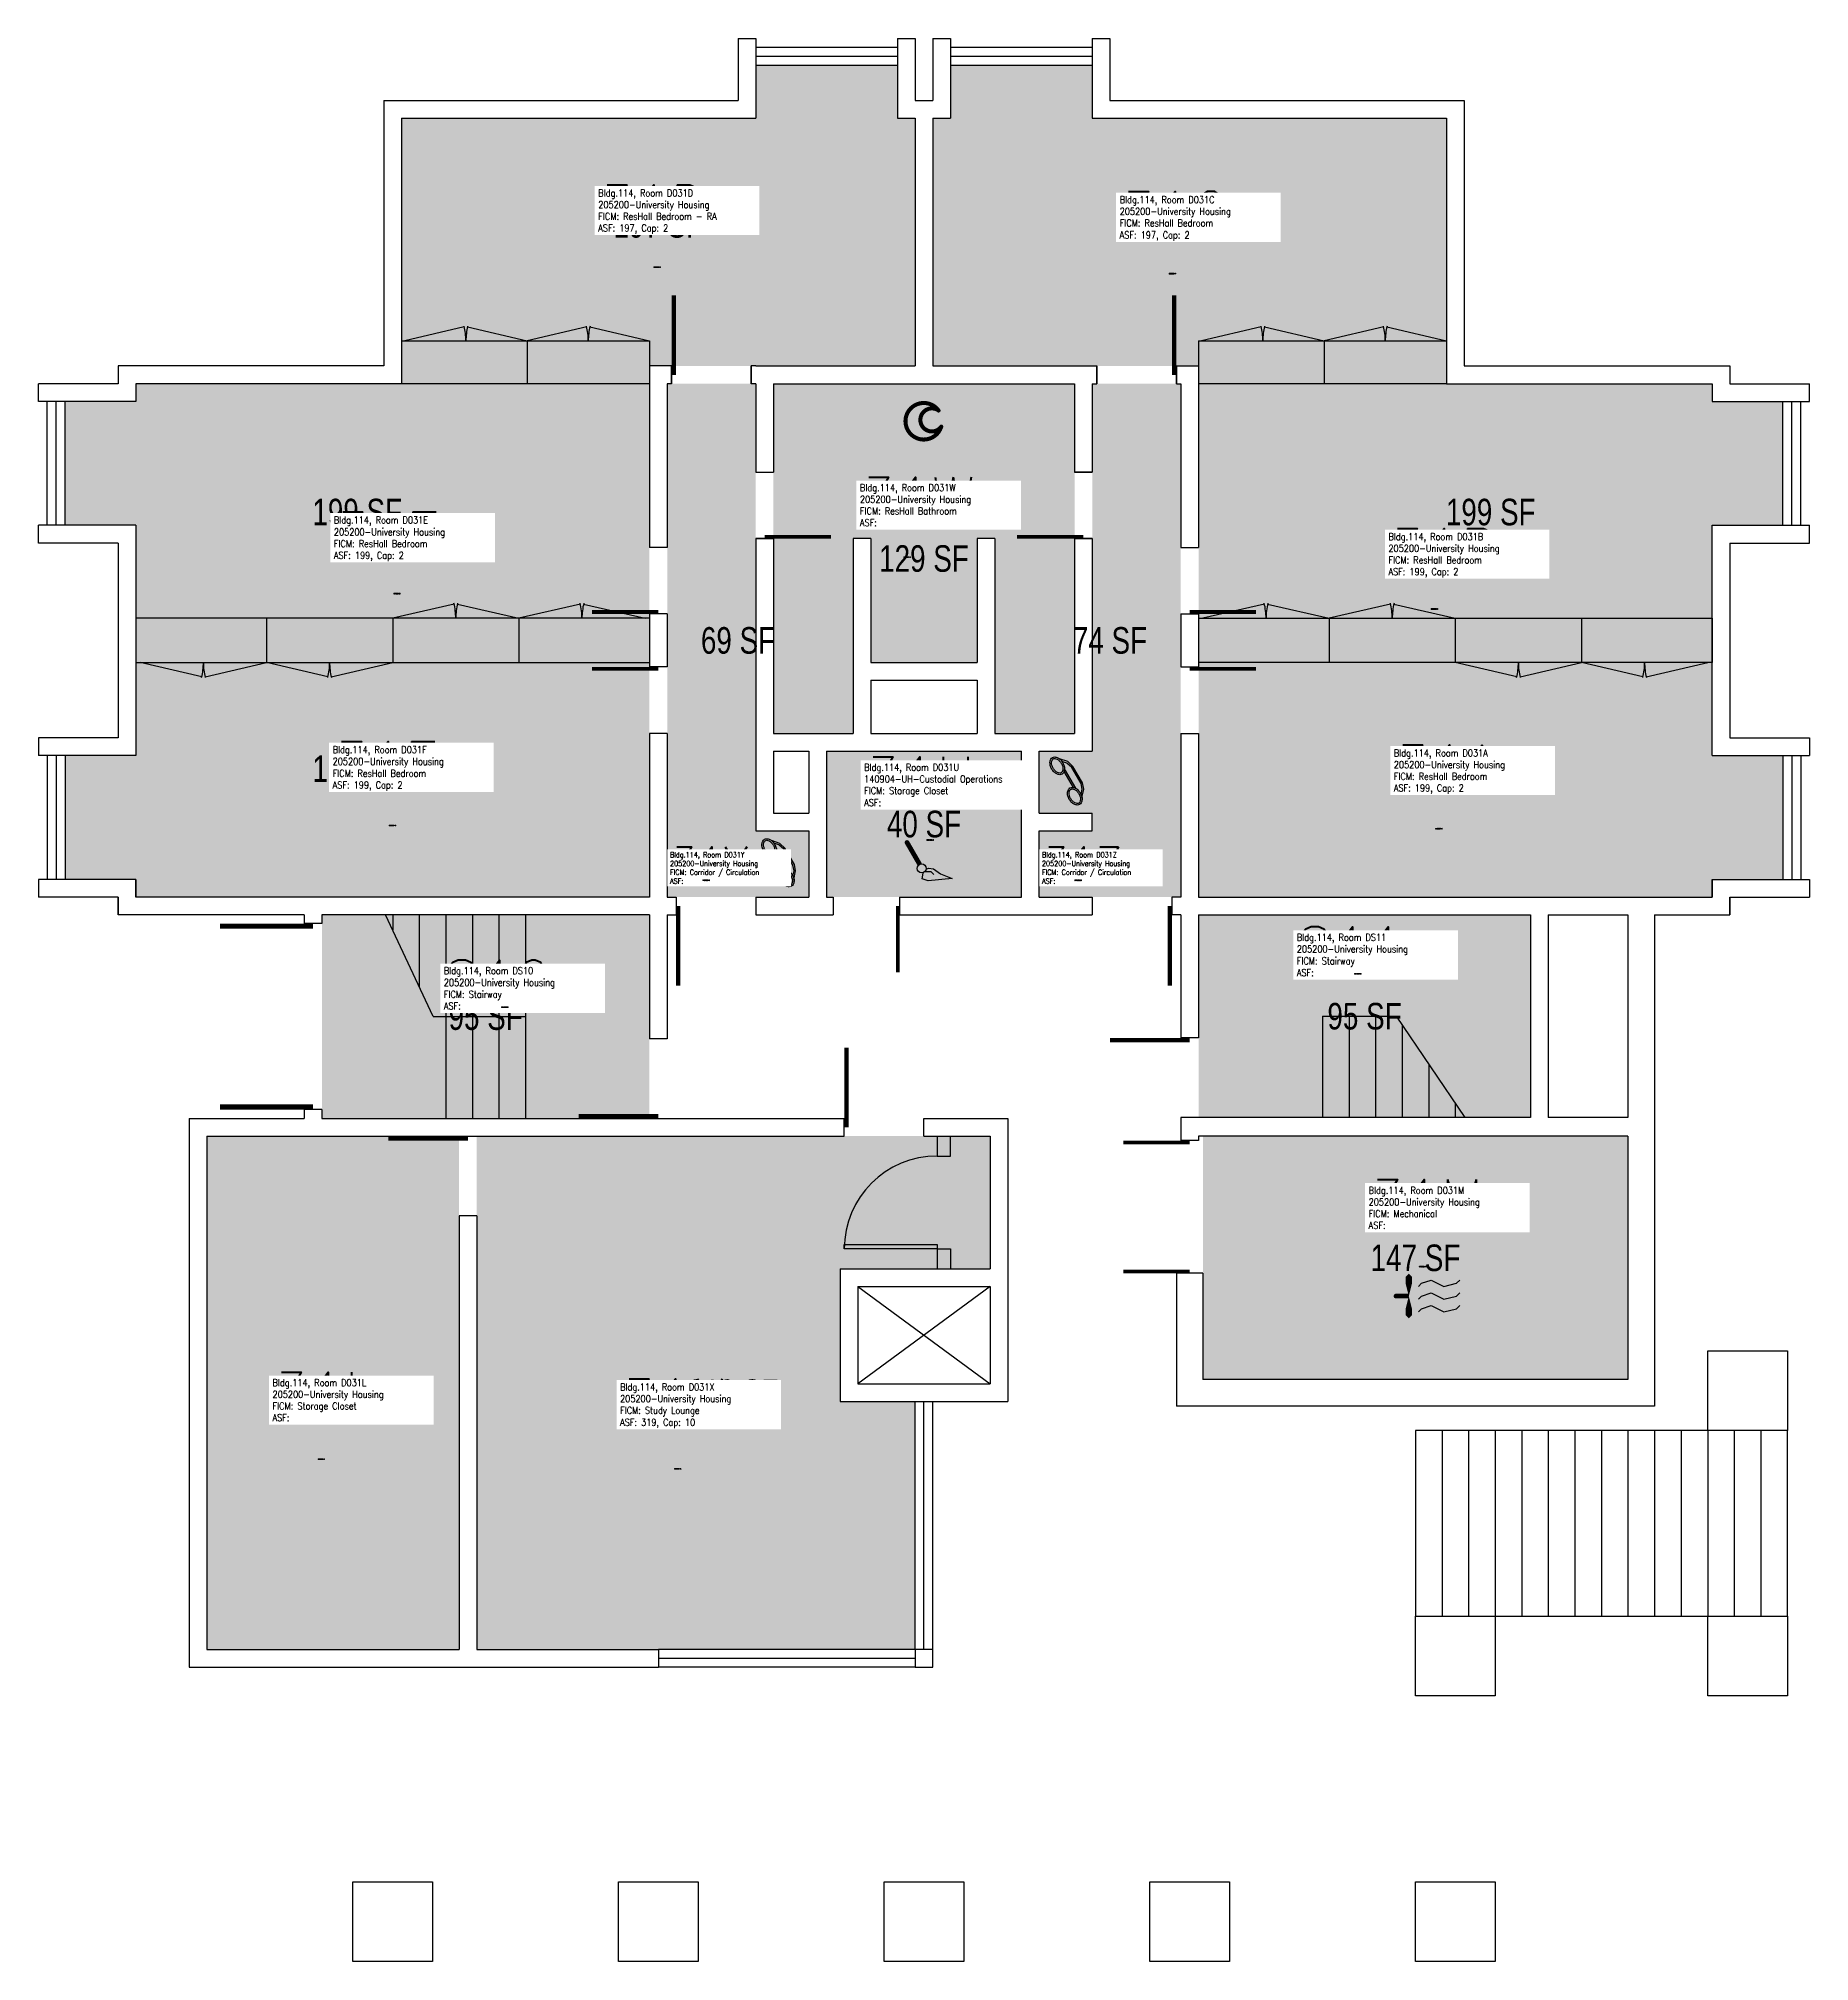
# Model space of a CAD drawing. Header units: inches. Extents: x 0 to 1220, y 0 to 2895.
# Drawn here: x 420 to 1220, y 2026 to 2895 of the extents above; entities outside this region: 2.
import ezdxf
from ezdxf.enums import TextEntityAlignment as Align

# ---------------------------------------------------------------- set-up
doc = ezdxf.new("R2010")
doc.units = ezdxf.units.IN
doc.header["$LTSCALE"] = 10
doc.header["$MEASUREMENT"] = 0
doc.layers.get('0').update_dxf_attribs({"linetype": 'CONTINUOUS'})
for name, color, linetype in [('A-COLS', 5, 'CONTINUOUS'), ('A-DOOR', 2, 'CONTINUOUS'), ('A-FLOR', 3, 'CONTINUOUS'), ('A-GLAZ', 1, 'CONTINUOUS'), ('A-GLAZ-SILL', 2, 'CONTINUOUS'), ('A-IDEN-ICON', 4, 'CONTINUOUS'), ('A-IDEN-RNUM', 7, 'CONTINUOUS'), ('A-IDEN-SNUM', 4, 'CONTINUOUS'), ('A-IDEN-VNUM', 4, 'CONTINUOUS'), ('A-SITE', 3, 'CONTINUOUS'), ('A-WALL', 7, 'CONTINUOUS'), ('AREA-TEXT', 3, 'CONTINUOUS'), ('Rooms-Category-Color', 7, 'CONTINUOUS'), ('Rooms-College-Color', 7, 'CONTINUOUS'), ('Rooms-Department-Color', 7, 'CONTINUOUS'), ('Rooms-Division-Color', 7, 'CONTINUOUS'), ('Rooms-Information', 7, 'CONTINUOUS')]:
    doc.layers.add(name, color=color, linetype=linetype)
doc.styles.add('AREA', font='arial.ttf', dxfattribs={"width": 0.75, "height": 24})
doc.styles.add('ROOMSNUMBER', font='txt.shx', dxfattribs={"height": 0.03})
doc.styles.add('ROOMVNUMBER', font='simplex.shx', dxfattribs={"width": 0.85})

# ---------------------------------------------------------------- blocks, each defined once
blk = doc.blocks.new('CPPHONE')
at = {"color": 0, "linetype": 'ByBlock'}
for p, q in [((0.0096, 0.0252), (-0.0196, -0.0252)), ((0.0169, 0.0279), (-0.0182, -0.0329))]:
    blk.add_line(p, q, dxfattribs=at)
for points in [[(0.0288, 0.0786, 0.139889), (0.0216, 0.0804, 0.107118), (0.0122, 0.0781, 0.079812), (0.0039, 0.0722, 0.067459), (-0.0035, 0.0626, 0.067459), (-0.008, 0.0515, 0.079812), (-0.009, 0.0413, 0.107118), (-0.0064, 0.032, 0.139889), (-0.0012, 0.0267, 0.139889), (0.0061, 0.0248, 0.107118), (0.0155, 0.0272, 0.079812), (0.0238, 0.0331, 0.067459), (0.0312, 0.0426, 0.067459), (0.0357, 0.0538, 0.079812), (0.0367, 0.0639, 0.107118), (0.034, 0.0732, 0.139889)], [(0.0263, 0.0743, 0.139889), (0.0218, 0.0754, 0.107118), (0.0144, 0.0736, 0.079812), (0.0074, 0.0686, 0.067459), (0.0008, 0.0601, 0.067459), (-0.0032, 0.0502, 0.079812), (-0.004, 0.0417, 0.107118), (-0.0019, 0.0344, 0.139889), (0.0013, 0.031, 0.139889), (0.0059, 0.0298, 0.107118), (0.0133, 0.0317, 0.079812), (0.0203, 0.0367, 0.067459), (0.0268, 0.0451, 0.067459), (0.0309, 0.055, 0.079812), (0.0317, 0.0636, 0.107118), (0.0296, 0.0709, 0.139889)], [(-0.0262, -0.0167, 0.139889), (-0.0334, -0.0148, 0.107118), (-0.0428, -0.0172, 0.079812), (-0.0511, -0.0231, 0.067459), (-0.0585, -0.0326, 0.067459), (-0.063, -0.0438, 0.079812), (-0.064, -0.0539, 0.107118), (-0.0614, -0.0632, 0.139889), (-0.0562, -0.0686, 0.139889), (-0.0489, -0.0704, 0.107118), (-0.0395, -0.0681, 0.079812), (-0.0312, -0.0622, 0.067459), (-0.0238, -0.0526, 0.067459), (-0.0193, -0.0415, 0.079812), (-0.0183, -0.0313, 0.107118), (-0.021, -0.022, 0.139889)], [(-0.0287, -0.021, 0.139889), (-0.0332, -0.0198, 0.107118), (-0.0406, -0.0217, 0.079812), (-0.0476, -0.0267, 0.067459), (-0.0542, -0.0351, 0.067459), (-0.0582, -0.045, 0.079812), (-0.059, -0.0536, 0.107118), (-0.0569, -0.0609, 0.139889), (-0.0537, -0.0643, 0.139889), (-0.0491, -0.0654, 0.107118), (-0.0417, -0.0636, 0.079812), (-0.0347, -0.0586, 0.067459), (-0.0282, -0.0501, 0.067459), (-0.0241, -0.0402, 0.079812), (-0.0233, -0.0317, 0.107118), (-0.0254, -0.0244, 0.139889)]]:
    blk.add_lwpolyline(points, format="xyb", close=True, dxfattribs=at)
for points in [[(0.0364, 0.0572), (0.0417, 0.0308), (0.0382, 0.0108), (0.0082, -0.0411), (-0.0083, -0.0558), (-0.0338, -0.0645)], [(0.0334, 0.047), (0.0366, 0.0307), (0.0334, 0.0126), (0.0043, -0.0379), (-0.0109, -0.0514), (-0.0265, -0.0567)]]:
    blk.add_lwpolyline(points, dxfattribs=at)
blk = doc.blocks.new('CPBATH')
at = {"color": 0, "linetype": 'ByBlock', "const_width": 0.0127}
for points in [[(0.0571, 0.0168, 0.861492), (-0.0551, 0, 1)], [(-0.0551, 0, 0.726902), (0.0487, -0.0337, 1)], [(0.0571, 0.0168, 0.729002), (-0.0084, -0.0042, 1)], [(-0.0084, -0.0042, 0.609468), (0.0487, -0.0337, 1)]]:
    blk.add_lwpolyline(points, format="xyb", dxfattribs=at)
at = {"color": 0, "linetype": 'ByBlock', "const_width": 0.00637}
for points in [[(0.0544, 0.0152, 1), (0.0599, 0.0184, 1)], [(0.0459, -0.0353, 1), (0.0515, -0.0321, 1)]]:
    blk.add_lwpolyline(points, format="xyb", close=True, dxfattribs=at)
blk = doc.blocks.new('CPMECH')
at = {"color": 0, "linetype": 'ByBlock'}
for p, q in [((0.005, 0.025), (0.015, 0.035)), ((0.015, 0.035), (0.045, 0.045)), ((0.015, -0.005), (0.045, 0.005)), ((0.045, 0.045), (0.085, 0.025)), ((0.045, 0.005), (0.085, -0.015)), ((0.085, 0.025), (0.125, 0.035)), ((0.125, 0.035), (0.135, 0.045)), ((0.125, -0.005), (0.135, 0.005)), ((0.005, -0.015), (0.015, -0.005)), ((0.005, -0.055), (0.015, -0.045)), ((0.015, -0.045), (0.045, -0.035)), ((0.045, -0.035), (0.085, -0.055)), ((0.085, -0.015), (0.125, -0.005)), ((0.085, -0.055), (0.125, -0.045)), ((0.125, -0.045), (0.135, -0.035))]:
    blk.add_line(p, q, dxfattribs=at)
for points in [[(-0.025, -0.005, 0, 0.02, 0), (-0.025, 0.035, 0.02, 0.02, 0), (-0.025, 0.055, 0.02, 0, 0), (-0.025, 0.065, 0, 0, 0)], [(-0.025, -0.005, 0, 0.02, 0), (-0.025, -0.045, 0.02, 0.02, 0), (-0.025, -0.065, 0.02, 0, 0), (-0.025, -0.075, 0, 0, 0)]]:
    blk.add_lwpolyline(points, format="xyseb", dxfattribs=at)
at = {"color": 0, "linetype": 'ByBlock', "const_width": 0.015}
blk.add_lwpolyline([(-0.025, -0.005), (-0.065, -0.005)], dxfattribs=at)
at = {"color": 0, "linetype": 'ByBlock', "const_width": 0.0075}
blk.add_lwpolyline([(-0.0682, -0.0069, 1), (-0.0618, -0.0031, 1)], format="xyb", close=True, dxfattribs=at)
blk = doc.blocks.new('CPCUST')
at = {"color": 0, "linetype": 'ByBlock'}
for p, q in [((0.0171, -0.0639), (0.02, -0.0466)), ((0.0262, -0.0408), (0.0446, -0.0406)), ((0.0297, -0.0341), (0.0376, -0.0302)), ((0.0376, -0.0302), (0.0533, -0.0324)), ((0.0446, -0.0406), (0.0543, -0.0505)), ((0.0533, -0.0324), (0.0745, -0.0479)), ((0.0745, -0.0479), (0.1117, -0.0625)), ((0.0358, -0.0705), (0.0171, -0.0639)), ((0.1117, -0.0625), (0.0358, -0.0705))]:
    blk.add_line(p, q, dxfattribs=at)
at = {"color": 0, "linetype": 'ByBlock', "const_width": 0.0075}
blk.add_lwpolyline([(-0.0332, 0.0481, 1), (-0.0268, 0.0519, 1)], format="xyb", close=True, dxfattribs=at)
at = {"color": 0, "linetype": 'ByBlock', "const_width": 0.015}
blk.add_lwpolyline([(-0.03, 0.05), (0.01, -0.0193)], dxfattribs=at)
at = {"color": 0, "linetype": 'ByBlock'}
blk.add_circle((0.0158, -0.0313), 0.0141, dxfattribs=at)

msp = doc.modelspace()

# ---------------------------------------------------------------- hatches: boundary and pattern name
at = {"layer": 'Rooms-Category-Color', "true_color": 0x728ef3}
for points in [[(744, 2859), (744, 2883), (808, 2883), (808, 2859), (816, 2859), (816, 2747), (696, 2747), (696, 2739), (584, 2739), (584, 2859)], [(896, 2859), (896, 2883), (832, 2883), (832, 2859), (824, 2859), (824, 2747), (944, 2747), (944, 2739), (1056, 2739), (1056, 2859)], [(696, 2623), (696, 2739), (464, 2739), (464, 2731), (432, 2731), (432, 2675), (464, 2675), (464, 2623)], [(788, 2581), (752, 2581), (752, 2739), (888, 2739), (888, 2581), (852, 2581), (852, 2669), (844, 2669), (844, 2613), (796, 2613), (796, 2669), (788, 2669)], [(944, 2623), (944, 2739), (1176, 2739), (1176, 2731), (1208, 2731), (1208, 2675), (1176, 2675), (1176, 2623)], [(696, 2623), (696, 2507), (464, 2507), (464, 2515), (432, 2515), (432, 2571), (464, 2571), (464, 2623)], [(944, 2623), (944, 2507), (1176, 2507), (1176, 2515), (1208, 2515), (1208, 2571), (1176, 2571), (1176, 2623)], [(776, 2507), (864, 2507), (864, 2573), (776, 2573)], [(496, 2399), (610, 2399), (610, 2167), (496, 2167)], [(618, 2167), (618, 2399), (849.88, 2399), (849.88, 2339), (782.13, 2339), (782.13, 2279), (816, 2279), (816, 2167)]]:
    msp.add_hatch(color=171, dxfattribs=at).paths.add_polyline_path(points)
at = {"layer": 'Rooms-Category-Color', "true_color": 0xadadad}
for points in [[(744, 2739), (704, 2739), (704, 2507), (768, 2507), (768, 2537), (744, 2537)], [(936, 2507), (872, 2507), (872, 2537), (896, 2537), (896, 2545), (872, 2545), (872, 2573), (896, 2573), (896, 2739), (936, 2739)], [(548, 2407), (696, 2407), (696, 2499), (548, 2499)], [(944, 2499), (1094, 2499), (1094, 2407.36), (944, 2407.36)], [(946, 2289), (1138, 2289), (1138, 2399), (946, 2399)]]:
    msp.add_hatch(color=253, dxfattribs=at).paths.add_polyline_path(points)
at = {"layer": 'Rooms-College-Color', "true_color": 0xadadad}
for points in [[(744, 2859), (744, 2883), (808, 2883), (808, 2859), (816, 2859), (816, 2747), (696, 2747), (696, 2739), (584, 2739), (584, 2859)], [(896, 2859), (896, 2883), (832, 2883), (832, 2859), (824, 2859), (824, 2747), (944, 2747), (944, 2739), (1056, 2739), (1056, 2859)], [(696, 2623), (696, 2739), (464, 2739), (464, 2731), (432, 2731), (432, 2675), (464, 2675), (464, 2623)], [(744, 2739), (704, 2739), (704, 2507), (768, 2507), (768, 2537), (744, 2537)], [(788, 2581), (752, 2581), (752, 2739), (888, 2739), (888, 2581), (852, 2581), (852, 2669), (844, 2669), (844, 2613), (796, 2613), (796, 2669), (788, 2669)], [(936, 2507), (872, 2507), (872, 2537), (896, 2537), (896, 2545), (872, 2545), (872, 2573), (896, 2573), (896, 2739), (936, 2739)], [(944, 2623), (944, 2739), (1176, 2739), (1176, 2731), (1208, 2731), (1208, 2675), (1176, 2675), (1176, 2623)], [(696, 2623), (696, 2507), (464, 2507), (464, 2515), (432, 2515), (432, 2571), (464, 2571), (464, 2623)], [(944, 2623), (944, 2507), (1176, 2507), (1176, 2515), (1208, 2515), (1208, 2571), (1176, 2571), (1176, 2623)], [(776, 2507), (864, 2507), (864, 2573), (776, 2573)], [(548, 2407), (696, 2407), (696, 2499), (548, 2499)], [(944, 2499), (1094, 2499), (1094, 2407.36), (944, 2407.36)], [(496, 2399), (610, 2399), (610, 2167), (496, 2167)], [(618, 2167), (618, 2399), (849.88, 2399), (849.88, 2339), (782.13, 2339), (782.13, 2279), (816, 2279), (816, 2167)], [(946, 2289), (1138, 2289), (1138, 2399), (946, 2399)]]:
    msp.add_hatch(color=253, dxfattribs=at).paths.add_polyline_path(points)
at = {"layer": 'Rooms-Department-Color', "true_color": 0x604aed}
for points in [[(744, 2859), (744, 2883), (808, 2883), (808, 2859), (816, 2859), (816, 2747), (696, 2747), (696, 2739), (584, 2739), (584, 2859)], [(896, 2859), (896, 2883), (832, 2883), (832, 2859), (824, 2859), (824, 2747), (944, 2747), (944, 2739), (1056, 2739), (1056, 2859)], [(696, 2623), (696, 2739), (464, 2739), (464, 2731), (432, 2731), (432, 2675), (464, 2675), (464, 2623)], [(788, 2581), (752, 2581), (752, 2739), (888, 2739), (888, 2581), (852, 2581), (852, 2669), (844, 2669), (844, 2613), (796, 2613), (796, 2669), (788, 2669)], [(944, 2623), (944, 2739), (1176, 2739), (1176, 2731), (1208, 2731), (1208, 2675), (1176, 2675), (1176, 2623)], [(696, 2623), (696, 2507), (464, 2507), (464, 2515), (432, 2515), (432, 2571), (464, 2571), (464, 2623)], [(944, 2623), (944, 2507), (1176, 2507), (1176, 2515), (1208, 2515), (1208, 2571), (1176, 2571), (1176, 2623)], [(776, 2507), (864, 2507), (864, 2573), (776, 2573)], [(496, 2399), (610, 2399), (610, 2167), (496, 2167)], [(618, 2167), (618, 2399), (849.88, 2399), (849.88, 2339), (782.13, 2339), (782.13, 2279), (816, 2279), (816, 2167)]]:
    msp.add_hatch(color=173, dxfattribs=at).paths.add_polyline_path(points)
at = {"layer": 'Rooms-Department-Color', "true_color": 0xacacac}
for points in [[(744, 2739), (704, 2739), (704, 2507), (768, 2507), (768, 2537), (744, 2537)], [(936, 2507), (872, 2507), (872, 2537), (896, 2537), (896, 2545), (872, 2545), (872, 2573), (896, 2573), (896, 2739), (936, 2739)], [(548, 2407), (696, 2407), (696, 2499), (548, 2499)], [(944, 2499), (1094, 2499), (1094, 2407.36), (944, 2407.36)], [(946, 2289), (1138, 2289), (1138, 2399), (946, 2399)]]:
    msp.add_hatch(color=253, dxfattribs=at).paths.add_polyline_path(points)
at = {"layer": 'Rooms-Division-Color', "true_color": 0x604aed}
for points in [[(744, 2859), (744, 2883), (808, 2883), (808, 2859), (816, 2859), (816, 2747), (696, 2747), (696, 2739), (584, 2739), (584, 2859)], [(896, 2859), (896, 2883), (832, 2883), (832, 2859), (824, 2859), (824, 2747), (944, 2747), (944, 2739), (1056, 2739), (1056, 2859)], [(696, 2623), (696, 2739), (464, 2739), (464, 2731), (432, 2731), (432, 2675), (464, 2675), (464, 2623)], [(788, 2581), (752, 2581), (752, 2739), (888, 2739), (888, 2581), (852, 2581), (852, 2669), (844, 2669), (844, 2613), (796, 2613), (796, 2669), (788, 2669)], [(944, 2623), (944, 2739), (1176, 2739), (1176, 2731), (1208, 2731), (1208, 2675), (1176, 2675), (1176, 2623)], [(696, 2623), (696, 2507), (464, 2507), (464, 2515), (432, 2515), (432, 2571), (464, 2571), (464, 2623)], [(944, 2623), (944, 2507), (1176, 2507), (1176, 2515), (1208, 2515), (1208, 2571), (1176, 2571), (1176, 2623)], [(776, 2507), (864, 2507), (864, 2573), (776, 2573)], [(496, 2399), (610, 2399), (610, 2167), (496, 2167)], [(618, 2167), (618, 2399), (849.88, 2399), (849.88, 2339), (782.13, 2339), (782.13, 2279), (816, 2279), (816, 2167)]]:
    msp.add_hatch(color=173, dxfattribs=at).paths.add_polyline_path(points)
at = {"layer": 'Rooms-Division-Color', "true_color": 0xadadad}
for points in [[(744, 2739), (704, 2739), (704, 2507), (768, 2507), (768, 2537), (744, 2537)], [(936, 2507), (872, 2507), (872, 2537), (896, 2537), (896, 2545), (872, 2545), (872, 2573), (896, 2573), (896, 2739), (936, 2739)], [(548, 2407), (696, 2407), (696, 2499), (548, 2499)], [(944, 2499), (1094, 2499), (1094, 2407.36), (944, 2407.36)], [(946, 2289), (1138, 2289), (1138, 2399), (946, 2399)]]:
    msp.add_hatch(color=253, dxfattribs=at).paths.add_polyline_path(points)

# ---------------------------------------------------------------- linework, layer by layer
at = {"layer": 'A-COLS'}
for points in [[(1174, 2266), (1174, 2302), (1210, 2302), (1210, 2266)], [(1042, 2146), (1042, 2182), (1078, 2182), (1078, 2146)], [(1174, 2146), (1174, 2182), (1210, 2182), (1210, 2146)], [(562, 2026), (562, 2062), (598, 2062), (598, 2026)], [(682, 2026), (682, 2062), (718, 2062), (718, 2026)], [(802, 2026), (802, 2062), (838, 2062), (838, 2026)], [(922, 2026), (922, 2062), (958, 2062), (958, 2026)], [(1042, 2026), (1042, 2062), (1078, 2062), (1078, 2026)]]:
    msp.add_lwpolyline(points, close=True, dxfattribs=at)
at = {"layer": 'A-DOOR'}
for p, q in [((784, 2348), (784, 2350)), ((784, 2350), (826, 2350)), ((826, 2348), (784, 2348)), ((826, 2350), (826, 2348))]:
    msp.add_line(p, q, dxfattribs=at)
for points in [[(707, 2743, 2, 2, 0), (707, 2779, 0, 0, -0.414214), (742, 2743, 0, 0, -0.814237)], [(933, 2743, 2, 2, 0), (933, 2779, 0, 0, 0.414214), (898, 2743, 0, 0, 0.814237)], [(748, 2669.83, 1.67, 1.67, 0), (778, 2669.83, 0, 0, 0.414214), (748, 2699, 0, 0, 0.814237)], [(892, 2669.83, 1.67, 1.67, 0), (862, 2669.83, 0, 0, -0.414214), (892, 2699, 0, 0, -0.814237)], [(700, 2635.83, 1.67, 1.67, 0), (670, 2635.83, 0, 0, -0.414214), (700, 2665, 0, 0, -0.814237)], [(940, 2635.83, 1.67, 1.67, 0), (970, 2635.83, 0, 0, 0.414214), (940, 2665, 0, 0, 0.814237)], [(700, 2610.17, 1.67, 1.67, 0), (670, 2610.17, 0, 0, 0.414214), (700, 2581, 0, 0, 0.814237)], [(940, 2610.17, 1.67, 1.67, 0), (970, 2610.17, 0, 0, -0.414214), (940, 2581, 0, 0, -0.814237)], [(709, 2503, 2, 2, 0), (709, 2467, 0, 0, 0.414214), (744, 2503, 0, 0, 0.814237)], [(808.17, 2503, 1.67, 1.67, 0), (808.17, 2473, 0, 0, -0.414214), (779, 2503, 0, 0, -0.814237)], [(931, 2503, 2, 2, 0), (931, 2467, 0, 0, -0.414214), (896, 2503, 0, 0, -0.814237)], [(544, 2493.83, 2.33, 2.33, 0), (502, 2493.83, 0, 0, 0.414214), (544, 2453, 0, 0, 0.814237)], [(544, 2412.17, 2.33, 2.33, 0), (502, 2412.17, 0, 0, -0.414214), (544, 2453, 0, 0, -0.814237)], [(700, 2408, 2, 2, 0), (664, 2408, 0, 0, -0.414214), (700, 2443, 0, 0, -0.814237)], [(940, 2442.36, 2, 2, 0), (904, 2442.36, 0, 0, 0.414214), (940, 2407.36, 0, 0, 0.814237)], [(785, 2403, 2, 2, 0), (785, 2439, 0, 0, -0.414214), (820, 2403, 0, 0, -0.814237)], [(614, 2398, 2, 2, 0), (578, 2398, 0, 0, 0.414214), (614, 2363, 0, 0, 0.814237)], [(940, 2396.17, 1.67, 1.67, 0), (910, 2396.17, 0, 0, 0.414214), (940, 2367, 0, 0, 0.814237)], [(940, 2337.83, 1.67, 1.67, 0), (910, 2337.83, 0, 0, -0.414214), (940, 2367, 0, 0, -0.814237)]]:
    msp.add_lwpolyline(points, format="xyseb", dxfattribs=at)
msp.add_arc((826, 2348), 42, 90, 180, dxfattribs=at)
at = {"layer": 'A-FLOR'}
for p, q in [((612.36, 2764.62), (585.42, 2758.4)), ((613.77, 2764.62), (640.71, 2758.4)), ((667.65, 2764.62), (640.71, 2758.4)), ((669.06, 2764.62), (696, 2758.4)), ((972.36, 2764.62), (945.42, 2758.4)), ((973.77, 2764.62), (1000.71, 2758.4)), ((1027.65, 2764.62), (1000.71, 2758.4)), ((1029.06, 2764.62), (1056, 2758.4)), ((584, 2758.4), (584, 2739)), ((584, 2758.4), (640.71, 2758.4)), ((585.42, 2758.4), (640.71, 2758.4)), ((640.71, 2758.4), (640.71, 2739)), ((640.71, 2758.4), (696, 2758.4)), ((696, 2758.4), (696, 2739)), ((944, 2758.4), (944, 2739)), ((944, 2758.4), (1000.71, 2758.4)), ((945.42, 2758.4), (1000.71, 2758.4)), ((1000.71, 2758.4), (1000.71, 2739)), ((1000.71, 2758.4), (1056, 2758.4)), ((1056, 2758.4), (1056, 2739)), ((696, 2739), (584, 2739)), ((1056, 2739), (944, 2739)), ((607.77, 2639.41), (580, 2633)), ((609.23, 2639.41), (637, 2633)), ((664.77, 2639.41), (637, 2633)), ((666.23, 2639.41), (694, 2633)), ((973.77, 2639.41), (946, 2633)), ((975.23, 2639.41), (1003, 2633)), ((1030.77, 2639.41), (1003, 2633)), ((1032.23, 2639.41), (1060, 2633)), ((464, 2633), (464, 2613)), ((580, 2633), (464, 2633)), ((523, 2633), (523, 2613)), ((580, 2633), (580, 2613)), ((637, 2633), (580, 2633)), ((637, 2633), (637, 2613)), ((696, 2633), (637, 2633)), ((694, 2633), (637, 2633)), ((696, 2633), (696, 2613)), ((944, 2633), (944, 2613)), ((944, 2633), (1003, 2633)), ((946, 2633), (1003, 2633)), ((1003, 2633), (1003, 2613)), ((1003, 2633), (1060, 2633)), ((1060, 2633), (1060, 2613)), ((1060, 2633), (1176, 2633)), ((1117, 2633), (1117, 2613)), ((1176, 2633), (1176, 2613)), ((464, 2613), (580, 2613)), ((493.77, 2606.59), (466, 2613)), ((495.23, 2606.59), (523, 2613)), ((550.77, 2606.59), (523, 2613)), ((552.23, 2606.59), (580, 2613)), ((580, 2613), (696, 2613)), ((1060, 2613), (944, 2613)), ((1087.77, 2606.59), (1060, 2613)), ((1176, 2613), (1060, 2613)), ((1089.23, 2606.59), (1117, 2613)), ((1144.77, 2606.59), (1117, 2613)), ((1146.23, 2606.59), (1174, 2613)), ((580, 2499), (580, 2492.16)), ((592, 2499), (592, 2466.5)), ((604, 2499), (604, 2407)), ((616, 2499), (616, 2407)), ((628, 2499), (628, 2407)), ((640, 2499), (640, 2407)), ((598.32, 2453), (640, 2453)), ((1000, 2453.18), (1000, 2407.36)), ((1000, 2453.18), (1033.23, 2453.18)), ((1012, 2453.18), (1012, 2407.36)), ((1024, 2453.18), (1024, 2407.36)), ((1033.23, 2453.18), (1064.33, 2407.36)), ((1036, 2449.09), (1036, 2407.36)), ((1048, 2431.42), (1048, 2407.36)), ((1060, 2413.74), (1060, 2407.36))]:
    msp.add_line(p, q, dxfattribs=at)
msp.add_lwpolyline([(598.32, 2453), (576.8, 2499)], dxfattribs=at)
for centre, radius, start, end in [((585.42, 2758.4), 27.64, 0, 13.7374), ((640.71, 2758.4), 27.64, 166.2626, 180), ((640.71, 2758.4), 27.64, 0, 13.7374), ((696, 2758.4), 27.64, 166.2626, 180), ((945.42, 2758.4), 27.64, 0, 13.7374), ((1000.71, 2758.4), 27.64, 166.2626, 180), ((1000.71, 2758.4), 27.64, 0, 13.7374), ((1056, 2758.4), 27.64, 166.2626, 180), ((580, 2633), 28.5, 0, 13.7374), ((637, 2633), 28.5, 166.2626, 180), ((637, 2633), 28.5, 0, 13.7374), ((694, 2633), 28.5, 166.2626, 180), ((946, 2633), 28.5, 0, 13.7374), ((1003, 2633), 28.5, 166.2626, 180), ((1003, 2633), 28.5, 0, 13.7374), ((1060, 2633), 28.5, 166.2626, 180), ((466, 2613), 28.5, 346.2626, 0), ((523, 2613), 28.5, 180, 193.7374), ((523, 2613), 28.5, 346.2626, 0), ((580, 2613), 28.5, 180, 193.7374), ((1060, 2613), 28.5, 346.2626, 0), ((1117, 2613), 28.5, 180, 193.7374), ((1117, 2613), 28.5, 346.2626, 0), ((1174, 2613), 28.5, 180, 193.7374)]:
    msp.add_arc(centre, radius, start, end, dxfattribs=at)
at = {"layer": 'A-GLAZ'}
for p, q in [((744, 2887), (808, 2887)), ((832, 2887), (896, 2887)), ((428, 2675), (428, 2731)), ((1212, 2675), (1212, 2731)), ((428, 2571), (428, 2515)), ((1212, 2571), (1212, 2515)), ((820, 2167), (820, 2279)), ((816, 2163), (700, 2163))]:
    msp.add_line(p, q, dxfattribs=at)
at = {"layer": 'A-GLAZ-SILL'}
for p, q in [((744, 2891), (808, 2891)), ((832, 2891), (896, 2891)), ((744, 2883), (808, 2883)), ((832, 2883), (896, 2883)), ((424, 2675), (424, 2731)), ((432, 2675), (432, 2731)), ((1208, 2675), (1208, 2731)), ((1216, 2675), (1216, 2731)), ((424, 2571), (424, 2515)), ((432, 2571), (432, 2515)), ((1208, 2571), (1208, 2515)), ((1216, 2571), (1216, 2515)), ((816, 2167), (816, 2279)), ((824, 2167), (824, 2279)), ((816, 2167), (700, 2167)), ((816, 2159), (700, 2159))]:
    msp.add_line(p, q, dxfattribs=at)
at = {"layer": 'A-SITE'}
for p, q in [((1054, 2266), (1054, 2182)), ((1066, 2266), (1066, 2182)), ((1078, 2266), (1078, 2182)), ((1090, 2266), (1090, 2182)), ((1102, 2266), (1102, 2182)), ((1114, 2266), (1114, 2182)), ((1126, 2266), (1126, 2182)), ((1138, 2266), (1138, 2182)), ((1150, 2266), (1150, 2182)), ((1162, 2266), (1162, 2182)), ((1174, 2266), (1174, 2182)), ((1186, 2266), (1186, 2182)), ((1198, 2266), (1198, 2182))]:
    msp.add_line(p, q, dxfattribs=at)
msp.add_lwpolyline([(1042, 2182), (1210, 2182), (1210, 2266), (1042, 2266)], close=True, dxfattribs=at)
at = {"layer": 'A-WALL'}
for p, q in [((736, 2895), (736, 2867)), ((736, 2895), (744, 2895)), ((744, 2895), (744, 2859)), ((808, 2895), (816, 2895)), ((808, 2895), (808, 2859)), ((816, 2895), (816, 2867)), ((824, 2895), (824, 2867)), ((824, 2895), (832, 2895)), ((832, 2895), (832, 2859)), ((896, 2895), (896, 2859)), ((896, 2895), (904, 2895)), ((904, 2895), (904, 2867)), ((576, 2867), (736, 2867)), ((576, 2867), (576, 2747)), ((816, 2867), (824, 2867)), ((904, 2867), (1064, 2867)), ((1064, 2867), (1064, 2747)), ((584, 2859), (744, 2859)), ((584, 2859), (584, 2739)), ((808, 2859), (816, 2859)), ((816, 2859), (816, 2747)), ((824, 2859), (824, 2747)), ((824, 2859), (832, 2859)), ((896, 2859), (1056, 2859)), ((1056, 2859), (1056, 2739)), ((576, 2747), (456, 2747)), ((456, 2747), (456, 2739)), ((704, 2747), (696, 2747)), ((696, 2747), (696, 2665)), ((706, 2747), (704, 2747)), ((706, 2747), (706, 2739)), ((706, 2739), (706, 2747)), ((742, 2747), (742, 2739)), ((744, 2747), (742, 2747)), ((742, 2739), (742, 2747)), ((744, 2747), (816, 2747)), ((824, 2747), (896, 2747)), ((896, 2747), (898, 2747)), ((898, 2747), (898, 2739)), ((898, 2739), (898, 2747)), ((934, 2747), (934, 2739)), ((934, 2747), (936, 2747)), ((934, 2739), (934, 2747)), ((936, 2747), (944, 2747)), ((944, 2747), (944, 2665)), ((1064, 2747), (1184, 2747)), ((1064, 2747), (1184, 2747)), ((1184, 2747), (1184, 2739)), ((456, 2739), (420, 2739)), ((420, 2731), (420, 2739)), ((584, 2739), (464, 2739)), ((464, 2739), (464, 2731)), ((704, 2739), (704, 2665)), ((706, 2739), (704, 2739)), ((744, 2739), (742, 2739)), ((744, 2739), (744, 2699)), ((752, 2739), (888, 2739)), ((752, 2739), (752, 2699)), ((888, 2739), (888, 2699)), ((896, 2739), (896, 2699)), ((896, 2739), (898, 2739)), ((934, 2739), (936, 2739)), ((936, 2739), (936, 2665)), ((1056, 2739), (1176, 2739)), ((1056, 2739), (1176, 2739)), ((1176, 2739), (1176, 2731)), ((1184, 2739), (1220, 2739)), ((1220, 2731), (1220, 2739)), ((464, 2731), (420, 2731)), ((1176, 2731), (1220, 2731)), ((744, 2699), (752, 2699)), ((744, 2699), (752, 2699)), ((888, 2699), (896, 2699)), ((896, 2699), (888, 2699)), ((464, 2675), (420, 2675)), ((420, 2667), (420, 2675)), ((464, 2675), (464, 2571)), ((744, 2669), (744, 2537)), ((752, 2669), (744, 2669)), ((744, 2669), (752, 2669)), ((752, 2669), (752, 2581)), ((788, 2669), (788, 2581)), ((796, 2669), (788, 2669)), ((796, 2669), (796, 2613)), ((844, 2669), (844, 2613)), ((852, 2669), (844, 2669)), ((852, 2669), (852, 2581)), ((888, 2669), (888, 2581)), ((888, 2669), (896, 2669)), ((896, 2669), (888, 2669)), ((896, 2669), (896, 2573)), ((1176, 2675), (1220, 2675)), ((1176, 2571), (1176, 2675)), ((1220, 2667), (1220, 2675)), ((456, 2667), (420, 2667)), ((456, 2667), (456, 2579)), ((704, 2665), (696, 2665)), ((704, 2665), (696, 2665)), ((936, 2665), (944, 2665)), ((936, 2665), (944, 2665)), ((1184, 2667), (1220, 2667)), ((1184, 2667), (1184, 2579)), ((696, 2635), (696, 2611)), ((704, 2635), (696, 2635)), ((704, 2635), (696, 2635)), ((704, 2635), (704, 2611)), ((936, 2635), (944, 2635)), ((936, 2635), (936, 2611)), ((936, 2635), (944, 2635)), ((944, 2635), (944, 2611)), ((704, 2611), (696, 2611)), ((704, 2611), (696, 2611)), ((796, 2613), (844, 2613)), ((936, 2611), (944, 2611)), ((936, 2611), (944, 2611)), ((796, 2605), (844, 2605)), ((796, 2605), (796, 2581)), ((844, 2605), (844, 2581)), ((696, 2581), (696, 2507)), ((704, 2581), (696, 2581)), ((704, 2581), (696, 2581)), ((704, 2581), (704, 2507)), ((752, 2581), (788, 2581)), ((796, 2581), (844, 2581)), ((852, 2581), (888, 2581)), ((936, 2581), (936, 2507)), ((936, 2581), (944, 2581)), ((936, 2581), (944, 2581)), ((944, 2581), (944, 2507)), ((456, 2579), (420, 2579)), ((420, 2579), (420, 2571)), ((752, 2573), (768, 2573)), ((752, 2573), (752, 2545)), ((768, 2573), (768, 2545)), ((776, 2573), (776, 2507)), ((776, 2573), (864, 2573)), ((864, 2507), (864, 2573)), ((872, 2545), (872, 2573)), ((872, 2573), (896, 2573)), ((1184, 2579), (1220, 2579)), ((1220, 2579), (1220, 2571)), ((464, 2571), (420, 2571)), ((1176, 2571), (1220, 2571)), ((752, 2545), (768, 2545)), ((872, 2545), (896, 2545)), ((896, 2537), (896, 2545)), ((744, 2537), (768, 2537)), ((768, 2537), (768, 2507)), ((872, 2507), (872, 2537)), ((872, 2537), (896, 2537)), ((464, 2515), (420, 2515)), ((420, 2515), (420, 2507)), ((464, 2507), (464, 2515)), ((464, 2515), (464, 2507)), ((464, 2507), (464, 2515)), ((464, 2515), (464, 2507)), ((1176, 2507), (1176, 2515)), ((1176, 2515), (1176, 2507)), ((1176, 2507), (1176, 2515)), ((1176, 2515), (1220, 2515)), ((1220, 2515), (1220, 2507)), ((456, 2507), (420, 2507)), ((456, 2499), (456, 2507)), ((456, 2507), (456, 2499)), ((456, 2499), (456, 2507)), ((456, 2507), (456, 2499)), ((696, 2507), (464, 2507)), ((704, 2507), (708, 2507)), ((708, 2507), (708, 2499)), ((708, 2507), (708, 2499)), ((744, 2507), (744, 2499)), ((744, 2507), (768, 2507)), ((744, 2507), (744, 2499)), ((776, 2507), (779, 2507)), ((779, 2507), (779, 2499)), ((779, 2507), (779, 2499)), ((809, 2507), (864, 2507)), ((809, 2507), (809, 2499)), ((872, 2507), (896, 2507)), ((896, 2507), (896, 2499)), ((896, 2507), (896, 2499)), ((896, 2507), (896, 2499)), ((936, 2507), (932, 2507)), ((932, 2507), (932, 2499)), ((932, 2507), (932, 2499)), ((944, 2507), (1176, 2507)), ((1184, 2499), (1184, 2507)), ((1184, 2507), (1184, 2499)), ((1184, 2499), (1184, 2507)), ((1184, 2507), (1220, 2507)), ((540, 2499), (456, 2499)), ((540, 2499), (540, 2495)), ((548, 2495), (540, 2495)), ((696, 2499), (548, 2499)), ((548, 2499), (548, 2495)), ((696, 2499), (696, 2443)), ((704, 2499), (708, 2499)), ((704, 2499), (704, 2443)), ((744, 2499), (779, 2499)), ((809, 2499), (896, 2499)), ((936, 2499), (932, 2499)), ((936, 2499), (936, 2443.36)), ((944, 2499), (944, 2443.36)), ((944, 2499), (1094, 2499)), ((1094, 2499), (1094, 2407.36)), ((1102, 2499), (1102, 2407.36)), ((1102, 2499), (1138, 2499)), ((1138, 2499), (1138, 2407.36)), ((1150, 2499), (1150, 2277)), ((1150, 2499), (1184, 2499)), ((704, 2443), (696, 2443)), ((704, 2443), (696, 2443)), ((944, 2443.36), (936, 2443.36)), ((548, 2411), (540, 2411)), ((540, 2411), (540, 2407)), ((548, 2411), (548, 2407)), ((936, 2407.36), (936, 2399)), ((1094, 2407.36), (936, 2407.36)), ((1138, 2407.36), (1102, 2407.36)), ((488, 2407), (540, 2407)), ((488, 2407), (488, 2159)), ((496, 2399), (610, 2399)), ((496, 2399), (496, 2167)), ((548, 2407), (784, 2407)), ((610, 2399), (784, 2399)), ((784, 2399), (784, 2407)), ((820, 2399), (820, 2407)), ((820, 2399), (820, 2407)), ((820, 2407), (857.88, 2407)), ((820, 2399), (849.88, 2399)), ((826, 2399), (826, 2390)), ((832, 2390), (832, 2399)), ((849.88, 2399), (849.88, 2339)), ((857.88, 2407), (857.88, 2279)), ((936, 2399), (936, 2397)), ((1138, 2399), (944, 2399)), ((944, 2399), (944, 2397)), ((1138, 2399), (1138, 2289)), ((826, 2390), (832, 2390)), ((944, 2397), (936, 2397)), ((944, 2397), (936, 2397)), ((610, 2363), (610, 2167)), ((618, 2363), (610, 2363)), ((618, 2363), (618, 2167)), ((826, 2348), (826, 2339)), ((826, 2348), (832, 2348)), ((832, 2348), (832, 2339)), ((782.13, 2339), (849.88, 2339)), ((782.13, 2339), (782.13, 2279)), ((849.88, 2331), (790.13, 2287)), ((790.13, 2331), (849.88, 2287)), ((790.13, 2331), (849.88, 2331)), ((790.13, 2331), (790.13, 2287)), ((849.88, 2331), (849.88, 2287)), ((946, 2337), (934, 2337)), ((934, 2337), (934, 2277)), ((946, 2337), (934.17, 2337)), ((946, 2337), (946, 2289)), ((790.13, 2287), (849.88, 2287)), ((1138, 2289), (946, 2289)), ((782.13, 2279), (857.88, 2279)), ((1150, 2277), (934, 2277)), ((496, 2167), (610, 2167)), ((618, 2167), (700, 2167)), ((700, 2167), (700, 2159)), ((488, 2159), (700, 2159)), ((0, 0), (1, 0)), ((0, 0), (1, 0))]:
    msp.add_line(p, q, dxfattribs=at)
msp.add_lwpolyline([(824, 2167), (816, 2167), (816, 2159), (824, 2159)], close=True, dxfattribs=at)

# ---------------------------------------------------------------- block references
at = {"layer": 'A-IDEN-ICON', "xscale": -144, "yscale": 144.0000000015421, "zscale": 144, "rotation": 180}
for name, p in [('CPBATH', (819.57, 2722.02)), ('CPPHONE', (886.12, 2560.17)), ('CPPHONE', (756.01, 2523.24))]:
    msp.add_blockref(name, p, dxfattribs=at)
at = {"layer": 'A-IDEN-ICON', "xscale": 144, "yscale": 144, "zscale": 144}
for name, p in [('CPCUST', (816.67, 2524.46)), ('CPMECH', (1042.59, 2327.44))]:
    msp.add_blockref(name, p, dxfattribs=at)

# ---------------------------------------------------------------- texts
at = {"layer": 'A-IDEN-RNUM', "style": 'ROOMSNUMBER'}
for s, p in [('0031-D0', (697.93, 2791.5)), ('0031-C0', (930.65, 2788.55)), ('0031-W0', (810.77, 2660.42)), ('0031-E0', (580.4, 2643.95)), ('0031-B0', (1048.99, 2637.01)), ('0031-F0', (578.38, 2539.15)), ('0031-A0', (1051.05, 2537.72)), ('0031-U0', (821.25, 2532.61)), ('0031-Y0', (720.1, 2514.41)), ('0031-Z0', (888.1, 2514.41)), ('0S11-00', (1014.45, 2472.14)), ('0S10-00', (629.14, 2457.06)), ('0031-M0', (1043.69, 2339.84)), ('0031-L0', (546.23, 2252.8)), ('0031-X0', (707.19, 2248.42))]:
    msp.add_text(s, height=0.36, rotation=360, dxfattribs=at).set_placement(p)
at = {"layer": 'A-IDEN-SNUM', "style": 'ROOMSNUMBER'}
for s, p in [('1140D031D0', (697.93, 2791.5)), ('1140D031C0', (930.65, 2788.55)), ('1140D031W0', (810.77, 2660.42)), ('1140D031E0', (580.4, 2643.95)), ('1140D031B0', (1048.99, 2637.01)), ('1140D031F0', (578.38, 2539.15)), ('1140D031A0', (1051.05, 2537.72)), ('1140D031U0', (821.25, 2532.61)), ('1140D031Y0', (720.1, 2514.41)), ('1140D031Z0', (888.1, 2514.41)), ('1140DS1100', (1014.45, 2472.14)), ('1140DS1000', (629.14, 2457.06)), ('1140D031M0', (1043.69, 2339.84)), ('1140D031L0', (546.23, 2252.8)), ('1140D031X0', (707.19, 2248.42))]:
    msp.add_text(s, height=0.36, rotation=360, dxfattribs=at).set_placement(p)
at = {"layer": 'A-IDEN-VNUM', "style": 'ROOMVNUMBER', "width": 0.85}
for s, height, p in [('31D', 22.238, (672.87, 2806.65)), ('31C', 22.238, (908.39, 2803.61)), ('31W', 22.238, (791.07, 2674.59)), ('31E', 22.238, (553.44, 2658.81)), ('31B', 22.238, (1029.79, 2651.39)), ('31F', 22.238, (552.88, 2555.04)), ('31A', 22.238, (1032.23, 2553.63)), ('31U', 22.238, (792.97, 2548.15)), ('31Y', 16.678, (705.29, 2513.05)), ('31Z', 16.678, (873.29, 2513.05)), ('S11', 22.238, (988.41, 2471.31)), ('S10', 22.238, (603.1, 2456.23)), ('31M', 22.238, (1020.85, 2357.08)), ('31L', 22.238, (525.72, 2270.12)), ('31X', 22.238, (682.71, 2267.07))]:
    msp.add_text(s, height=height, rotation=360, dxfattribs=at).set_placement(p)
at = {"layer": 'AREA-TEXT', "style": 'AREA', "width": 0.75}
for s, p in [('197 SF', (700, 2811)), ('197 SF', (940, 2811)), ('199 SF', (564, 2681)), ('199 SF', (1076, 2681)), ('129 SF', (820, 2660)), ('69 SF', (736, 2623)), ('74 SF', (904, 2623)), ('199 SF', (564, 2565)), ('199 SF', (1076, 2565)), ('40 SF', (820, 2540)), ('95 SF', (1019, 2453.18)), ('95 SF', (622, 2453)), ('147 SF', (1042, 2344)), ('184 SF', (553, 2283)), ('319 SF', (733.94, 2283))]:
    msp.add_text(s, height=12, dxfattribs=at).set_placement(p, align=Align.MIDDLE_CENTER)

# ---------------------------------------------------------------- next in the draw order: texts
at = {"layer": 'Rooms-Information', "attachment_point": 7, "rotation": 360, "style": 'ROOMVNUMBER', "bg_fill": 3, "box_fill_scale": 1.5, "bg_fill_color": 256, "bg_fill_true_color": 13158600, "bg_fill_transparency": 0}
for s, insert, char_height, width in [('Bldg.114, Room D031D^M^J205200-University Housing^M^JFICM: ResHall Bedroom - RA^M^JASF: 197, Cap: 2', (672.87, 2806.65), 3.1768, 71.1604), ('Bldg.114, Room D031C^M^J205200-University Housing^M^JFICM: ResHall Bedroom^M^JASF: 197, Cap: 2', (908.39, 2803.61), 3.1768, 71.1604), ('Bldg.114, Room D031W^M^J205200-University Housing^M^JFICM: ResHall Bathroom^M^JASF: ', (791.07, 2674.59), 3.1768, 71.1604), ('Bldg.114, Room D031E^M^J205200-University Housing^M^JFICM: ResHall Bedroom^M^JASF: 199, Cap: 2', (553.44, 2658.81), 3.1768, 71.1604), ('Bldg.114, Room D031B^M^J205200-University Housing^M^JFICM: ResHall Bedroom^M^JASF: 199, Cap: 2', (1029.79, 2651.39), 3.1768, 71.1604), ('Bldg.114, Room D031F^M^J205200-University Housing^M^JFICM: ResHall Bedroom^M^JASF: 199, Cap: 2', (552.88, 2555.04), 3.1768, 71.1604), ('Bldg.114, Room D031A^M^J205200-University Housing^M^JFICM: ResHall Bedroom^M^JASF: 199, Cap: 2', (1032.23, 2553.63), 3.1768, 71.1604), ('Bldg.114, Room D031U^M^J140904-UH-Custodial Operations^M^JFICM: Storage Closet^M^JASF: ', (792.97, 2548.15), 3.1768, 71.1604), ('Bldg.114, Room D031Y^M^J205200-University Housing^M^JFICM: Corridor / Circulation^M^JASF: ', (705.29, 2513.05), 2.3826, 53.3703), ('Bldg.114, Room D031Z^M^J205200-University Housing^M^JFICM: Corridor / Circulation^M^JASF: ', (873.29, 2513.05), 2.3826, 53.3703), ('Bldg.114, Room DS11^M^J205200-University Housing^M^JFICM: Stairway^M^JASF: ', (988.41, 2471.31), 3.1768, 71.1604), ('Bldg.114, Room DS10^M^J205200-University Housing^M^JFICM: Stairway^M^JASF: ', (603.1, 2456.23), 3.1768, 71.1604), ('Bldg.114, Room D031M^M^J205200-University Housing^M^JFICM: Mechanical^M^JASF: ', (1020.85, 2357.08), 3.1768, 71.1604), ('Bldg.114, Room D031L^M^J205200-University Housing^M^JFICM: Storage Closet^M^JASF: ', (525.72, 2270.12), 3.1768, 71.1604), ('Bldg.114, Room D031X^M^J205200-University Housing^M^JFICM: Study Lounge^M^JASF: 319, Cap: 10', (682.71, 2267.07), 3.1768, 71.1604)]:
    msp.add_mtext(s, dxfattribs=dict(at, insert=insert, char_height=char_height, width=width))

doc.saveas('drawing.dxf')
